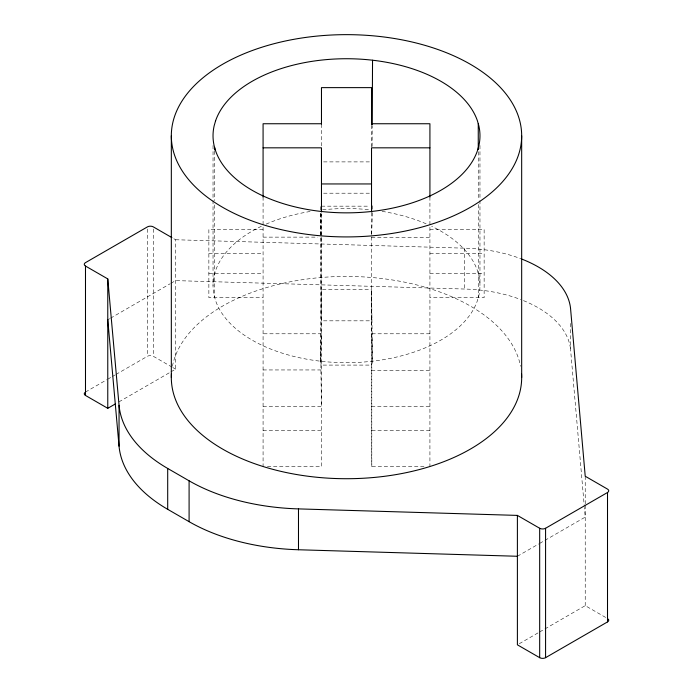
<?xml version="1.0" encoding="UTF-8"?>
<svg xmlns="http://www.w3.org/2000/svg" width="693" height="693" viewBox="0 0 693 693"><rect width="100%" height="100%" fill="white"/><g stroke="black" fill="none" stroke-linecap="round" stroke-linejoin="round"><path stroke-width="0.52" stroke-dasharray="3.46 2.6" d="M372.124 146.388L372.219 125.927M320.461 210.048L320.512 205.734M320.461 361.2L321.474 289.518L371.526 289.518L372.539 361.2L371.526 365.09L321.474 365.09L320.461 361.2L321.474 333.783L263.08 333.783M263.08 406.401L321.474 406.401L320.894 369.949L321.205 213.557M371.639 234.303L372.496 211.105M372.028 316.935L371.526 320.824L321.474 320.824L320.972 316.935L320.461 211.365M107.77 319.776L109.633 318.702M110.559 318.165L170.028 283.827M170.954 283.298L175.606 280.613L464.466 289.033A111.123 64.154 0 0 1 520.807 299.575M85.49 392.047L106.757 379.773M107.675 379.244L111.374 377.105M112.301 376.576L115.073 374.974M116 374.437L147.427 356.297A4.167 2.408 0 0 1 153.326 356.297L171.89 367.013M118.927 401.879L170.028 372.375M170.954 371.838L175.606 369.152L175.606 239.743L172.817 238.141M517.394 556.271L538.764 543.927M539.7 543.39L585.23 517.108L584.381 507.423M519.256 643.736L538.764 632.475M539.7 631.938L585.23 605.647L606.574 617.974M323.605 161.893L369.395 161.893M323.605 193.2L369.395 193.2M321.474 206.167L369.395 206.167M263.08 229.314L208.862 229.314L208.862 297.669L263.08 297.669M429.92 229.314L484.138 229.314L484.138 297.669L429.92 297.669M263.08 237.136L317.68 237.136M371.526 237.465L429.92 237.465M208.862 253.395L263.08 253.395M429.92 253.395L484.138 253.395M208.862 273.588L263.08 273.588M429.92 273.588L484.138 273.588M429.92 333.783L371.812 333.783L371.526 289.518M263.08 369.949L320.894 369.949M371.526 370.279L429.92 370.279M371.526 406.401L429.92 406.401M263.08 430.483L321.474 430.483M371.526 212.63L371.526 430.483L429.92 430.483M267.411 466.606L321.474 466.606L321.474 213.028M371.526 430.483L371.812 466.597L425.615 466.606M175.606 239.743L464.466 248.172A111.123 64.154 0 0 1 520.807 258.706M172.817 367.55L175.606 369.152M570.642 323.449L570.642 350.329L584.286 506.349M372.539 361.2L371.812 333.783L371.812 466.597M320.512 213.175L320.894 237.136M372.488 205.734L372.539 210.048M585.23 476.238L585.23 504.201M585.23 505.275L585.23 605.647M479.963 145.487L479.963 199.385M479.963 200.468L479.963 285.629M478.257 151.758L478.257 200.234M478.257 204.539L478.257 297.669M464.466 248.172L464.466 289.033M429.92 197.003L429.92 466.606M371.526 125.329L371.526 146.873M321.474 124.255L321.474 146.873M263.08 197.003L263.08 466.606M214.743 151.057L214.743 200.615M214.743 204.92L214.743 297.669M213.037 145.487L213.037 199.385M213.037 200.468L213.037 285.629M153.326 229.045L153.326 356.297M147.427 229.045L147.427 356.297M523.466 300.615A111.123 64.154 0 0 1 570.642 350.329M261.348 226.29A133.463 77.053 0 0 0 215.601 270.591L214.172 275.571A133.463 77.053 0 0 0 214.172 295.686L215.601 300.658A133.463 77.053 0 0 0 346.5 362.682A133.463 77.053 0 0 0 477.399 300.658L478.828 295.686A133.463 77.053 0 0 0 478.828 275.571L477.399 270.591A133.463 77.053 0 0 0 431.652 226.29M266.121 224.116A133.463 77.053 0 0 1 310.906 211.365M322.609 209.814A133.463 77.053 0 0 1 370.391 209.814M382.094 211.365A133.463 77.053 0 0 1 427.746 224.497M172.427 366.25A175.173 101.135 0 0 1 346.5 276.438A175.173 101.135 0 0 1 520.573 366.25"/><path stroke-width="1.04" d="M372.228 124.844L372.539 60.213M84.728 392.662A4.167 2.408 0 0 0 85.49 395.452L107.77 408.316L115.203 404.028M171.89 237.604L153.326 226.888A4.167 2.408 0 0 0 147.427 226.888L85.49 262.638A4.167 2.408 0 0 0 85.49 266.051L107.77 278.907L119.049 405.301A166.831 96.318 0 0 0 167.697 468.451L189.094 480.812A166.831 96.318 0 0 0 298.484 508.896L517.394 515.401L539.674 528.265A4.167 2.408 0 0 0 545.573 528.265L607.51 492.506A4.167 2.408 0 0 0 607.51 489.102L585.23 476.238L570.642 309.468A111.123 64.154 0 0 0 521.699 259.052M517.394 515.401L517.394 644.811L539.674 657.674A4.167 2.408 0 0 0 545.573 657.674L607.51 621.916A4.167 2.408 0 0 0 608.272 619.118M321.474 123.744L263.08 123.744L263.08 197.003M371.526 123.744L429.92 123.744L429.92 197.003M263.08 147.826L321.474 147.826L321.474 211.954M429.92 147.826L371.526 147.826L371.526 211.954M321.474 183.948L371.526 183.948M107.77 319.776L119.049 446.162A166.831 96.318 0 0 0 167.697 509.32L189.094 521.673A166.831 96.318 0 0 0 298.484 549.757L517.394 556.271M607.51 492.506L607.51 621.916M545.573 528.265L545.573 657.674M539.674 528.265L539.674 657.674M521.673 135.785A175.173 101.135 0 0 1 258.913 223.371A175.173 101.135 0 0 1 258.913 48.198A175.173 101.135 0 0 1 521.673 135.785L521.673 377.572M478.257 123.744L478.257 149.601M371.526 124.255L371.526 87.63L321.474 87.63L321.474 124.255M298.484 508.896L298.484 549.757M214.743 147.826L214.743 149.983M189.094 480.812L189.094 521.673M171.327 135.785L171.327 377.572M167.697 468.451L167.697 509.32M119.049 405.301L119.049 446.162M107.77 278.907L107.77 408.316M85.49 266.051L85.49 395.452M521.552 373.796A175.173 101.135 0 0 1 346.5 478.716A175.173 101.135 0 0 1 171.448 373.796M215.601 120.755L214.172 125.728A133.463 77.053 0 0 0 214.172 145.842L215.601 150.823A133.463 77.053 0 0 0 346.5 212.846A133.463 77.053 0 0 0 477.399 150.823L478.828 145.842A133.463 77.053 0 0 0 478.828 125.728L477.399 120.755A133.463 77.053 0 0 0 346.5 58.732A133.463 77.053 0 0 0 215.601 120.755"/></g></svg>
